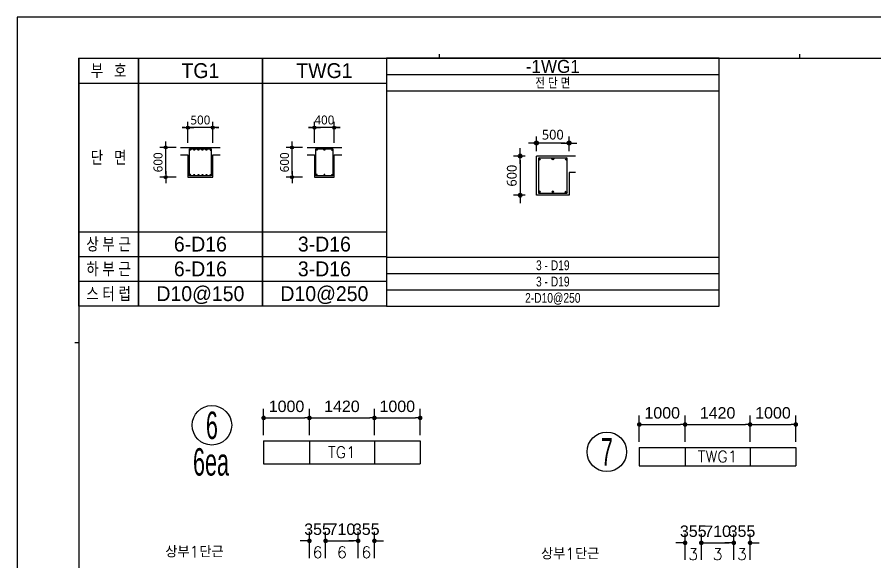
# Model space of a CAD drawing. Header units: millimetres. Extents: x 350420 to 672135, y -312840 to -44390.
# Drawn here: x 580205 to 598944, y -120599 to -108688 of the extents above; entities that cross this region are included whole.
import ezdxf
from ezdxf.enums import TextEntityAlignment as Align

# ---------------------------------------------------------------- set-up
doc = ezdxf.new("R2010")
doc.units = ezdxf.units.MM
doc.header["$LTSCALE"] = 65
doc.layers.get('Defpoints').update_dxf_attribs({"color": 145})
for name, color, linetype in [('00', 7, 'Continuous'), ('AMAC-NO', 5, 'Continuous'), ('BAR', 2, 'Continuous'), ('BAR1', 3, 'Continuous'), ('BARR', 1, 'Continuous'), ('BOX', 7, 'Continuous'), ('DIM', 7, 'Continuous'), ('EL7', 7, 'Continuous'), ('LINE', 7, 'Continuous'), ('NAME-B', 6, 'Continuous'), ('XDIM', 7, 'Continuous'), ('XSTRUCT', 2, 'Continuous'), ('보', 4, 'Continuous')]:
    doc.layers.add(name, color=color, linetype=linetype)
doc.layers.add('TEXT', color=3, linetype='Continuous', lineweight=9)
doc.styles.get("Standard").update_dxf_attribs({"font": 'arial.ttf'})
doc.styles.add('XRebar', font='Romans.shx', dxfattribs={"bigfont": 'whgtxt.shx'})
doc.styles.add('돋음', font='Dotum.ttf')
doc.styles.add('맑은고딕', font='malgun.ttf')
doc.dimstyles.new('DIM_30', dxfattribs={"dimscale": 30, "dimtxt": 3, "dimasz": 1.2, "dimexe": 2, "dimexo": 1.5, "dimgap": 1, "dimtad": 1, "dimdec": 0, "dimdsep": 46, "dimtxsty": '맑은고딕', "dimblk1": 'DIMDOT', "dimblk2": 'DIMDOT', "dimsah": 1, "dimcen": 1, "dimdle": 2, "dimclrd": 7, "dimclre": 7, "dimclrt": 3, "dimadec": 0, "dimazin": 0, "dimtfac": 1, "dimtdec": 0, "dimtix": 1, "dimtmove": 2, "dimatfit": 3, "dimldrblk": 'DIMDOT', "dimfxl": 0, "dimtolj": 1, "dimarcsym": 0})
doc.dimstyles.new('DIM_40', dxfattribs={"dimscale": 40, "dimtxt": 3, "dimasz": 1, "dimexe": 2, "dimexo": 1.5, "dimgap": 1, "dimtad": 1, "dimdec": 0, "dimzin": 0, "dimdsep": 46, "dimtxsty": '맑은고딕', "dimblk1": 'DIMDOT', "dimblk2": 'DIMDOT', "dimsah": 1, "dimcen": 0.09, "dimdle": 2, "dimclrd": 7, "dimclre": 7, "dimclrt": 6, "dimadec": 0, "dimazin": 0, "dimtfac": 1, "dimtdec": 0, "dimtix": 1, "dimtmove": 2, "dimatfit": 3, "dimldrblk": 'DIMDOT', "dimfxl": 0, "dimtolj": 1, "dimtzin": 0, "dimarcsym": 0})
doc.dimstyles.new('XRebarm', dxfattribs={"dimscale": 100, "dimtxt": 2.5, "dimasz": 1, "dimexe": 2, "dimexo": 0, "dimgap": 1.25, "dimtad": 1, "dimdec": 0, "dimzin": 0, "dimdsep": 46, "dimtxsty": 'Standard', "dimblk": 'DOT', "dimcen": 0.09, "dimclrd": 7, "dimclre": 7, "dimclrt": 3, "dimadec": 0, "dimazin": 0, "dimtfac": 1, "dimtdec": 4, "dimtofl": 0, "dimtmove": 0, "dimatfit": 3, "dimfxl": 0, "dimtolj": 1, "dimtzin": 0, "dimarcsym": 0})

# ---------------------------------------------------------------- blocks, each defined once
blk = doc.blocks.new('BAR')
at = {"layer": 'BARR'}
h = blk.add_hatch(color=256, dxfattribs=at)
edge = h.paths.add_edge_path()
edge.add_arc((0, 0), 15, 0, 360)
blk.add_circle((0, 0), 15, dxfattribs=at)
blk = doc.blocks.new('DIMDOT')
at = {"layer": 'DIM', "linetype": 'Continuous'}
blk.add_line((-2, 0), (2, 0), dxfattribs=at)
for radius in [0.5, 0.25]:
    blk.add_circle((0, 0), radius, dxfattribs=at)
blk = doc.blocks.new('*D347')
at = {"layer": 'Defpoints', "color": 0, "transparency": 16777216}
for p in [(104330, -17199), (104330, -17399), (104830, -17399)]:
    blk.add_point(p, dxfattribs=at)
at = {"layer": 'DIM', "color": 7, "lineweight": -2, "transparency": 16777216}
for p, q in [((104330, -17324), (104330, -17099)), ((104770, -17199), (104390, -17199)), ((104830, -17324), (104830, -17099))]:
    blk.add_line(p, q, dxfattribs=at)
at = {"layer": 'DIM', "color": 7, "lineweight": -2, "transparency": 16777216, "xscale": 60, "yscale": 60, "zscale": 60, "rotation": 180}
blk.add_blockref('DIMDOT', (104330, -17199), dxfattribs=at)
at = {"layer": 'DIM', "color": 7, "lineweight": -2, "transparency": 16777216, "xscale": 60, "yscale": 60, "zscale": 60}
blk.add_blockref('DIMDOT', (104830, -17199), dxfattribs=at)
at = {"layer": 'DIM', "color": 3, "transparency": 16777216, "insert": (104580, -17071), "char_height": 150, "attachment_point": 5, "style": '맑은고딕'}
blk.add_mtext('\\A1;500', dxfattribs=at)
blk = doc.blocks.new('*D348')
at = {"layer": 'Defpoints', "color": 0, "transparency": 16777216}
for p in [(104230, -17399), (104080, -17999), (104230, -17999)]:
    blk.add_point(p, dxfattribs=at)
at = {"layer": 'DIM', "color": 7, "lineweight": -2, "transparency": 16777216}
for p, q in [((104155, -17399), (103980, -17399)), ((104080, -17459), (104080, -17939)), ((104155, -17999), (103980, -17999))]:
    blk.add_line(p, q, dxfattribs=at)
at = {"layer": 'DIM', "color": 7, "lineweight": -2, "transparency": 16777216, "xscale": 60, "yscale": 60, "zscale": 60}
for p, rotation in [((104080, -17399), 90), ((104080, -17999), 270)]:
    blk.add_blockref('DIMDOT', p, dxfattribs=dict(at, rotation=rotation))
at = {"layer": 'DIM', "color": 3, "transparency": 16777216, "insert": (103953, -17699), "char_height": 150, "attachment_point": 5, "rotation": 90, "style": '맑은고딕'}
blk.add_mtext('\\A1;600', dxfattribs=at)
blk = doc.blocks.new('*D453')
at = {"layer": 'Defpoints', "color": 0, "transparency": 16777216}
for p in [(499760, -99750), (499760, -100150), (500260, -100150)]:
    blk.add_point(p, dxfattribs=at)
at = {"layer": 'DIM', "color": 7, "lineweight": -2, "transparency": 16777216}
for p, q in [((499700, -99750), (499640, -99750)), ((499760, -100060), (499760, -99630)), ((500260, -99750), (499760, -99750)), ((500260, -100060), (500260, -99630)), ((500320, -99750), (500380, -99750))]:
    blk.add_line(p, q, dxfattribs=at)
at = {"layer": 'DIM', "color": 7, "lineweight": -2, "transparency": 16777216, "xscale": 60, "yscale": 60, "zscale": 60}
blk.add_blockref('DIMDOT', (499760, -99750), dxfattribs=at)
at = {"layer": 'DIM', "color": 7, "lineweight": -2, "transparency": 16777216, "xscale": 60, "yscale": 60, "zscale": 60, "rotation": 180}
blk.add_blockref('DIMDOT', (500260, -99750), dxfattribs=at)
at = {"layer": 'DIM', "color": 6, "transparency": 16777216, "insert": (500010, -99597), "char_height": 180, "attachment_point": 5, "style": '맑은고딕'}
blk.add_mtext('\\A1;500', dxfattribs=at)
blk = doc.blocks.new('*D454')
at = {"layer": 'Defpoints', "color": 0, "transparency": 16777216}
for p in [(499310, -100150), (499610, -100150), (499610, -100750)]:
    blk.add_point(p, dxfattribs=at)
at = {"layer": 'DIM', "color": 7, "lineweight": -2, "transparency": 16777216}
for p, q in [((499520, -100150), (499190, -100150)), ((499310, -100690), (499310, -100210)), ((499520, -100750), (499190, -100750))]:
    blk.add_line(p, q, dxfattribs=at)
at = {"layer": 'DIM', "color": 7, "lineweight": -2, "transparency": 16777216, "xscale": 60, "yscale": 60, "zscale": 60}
for p, rotation in [((499310, -100150), 90), ((499310, -100750), 270)]:
    blk.add_blockref('DIMDOT', p, dxfattribs=dict(at, rotation=rotation))
at = {"layer": 'DIM', "color": 6, "transparency": 16777216, "insert": (499157, -100450), "char_height": 180, "attachment_point": 5, "rotation": 90, "style": '맑은고딕'}
blk.add_mtext('\\A1;600', dxfattribs=at)
blk = doc.blocks.new('*D455')
at = {"layer": 'Defpoints', "color": 0, "transparency": 16777216}
for p in [(502310, -99750), (502310, -100150), (502710, -100150)]:
    blk.add_point(p, dxfattribs=at)
at = {"layer": 'DIM', "color": 7, "lineweight": -2, "transparency": 16777216}
for p, q in [((502250, -99750), (502190, -99750)), ((502310, -100060), (502310, -99630)), ((502710, -99750), (502310, -99750)), ((502710, -100060), (502710, -99630)), ((502770, -99750), (502830, -99750))]:
    blk.add_line(p, q, dxfattribs=at)
at = {"layer": 'DIM', "color": 7, "lineweight": -2, "transparency": 16777216, "xscale": 60, "yscale": 60, "zscale": 60}
blk.add_blockref('DIMDOT', (502310, -99750), dxfattribs=at)
at = {"layer": 'DIM', "color": 7, "lineweight": -2, "transparency": 16777216, "xscale": 60, "yscale": 60, "zscale": 60, "rotation": 180}
blk.add_blockref('DIMDOT', (502710, -99750), dxfattribs=at)
at = {"layer": 'DIM', "color": 6, "transparency": 16777216, "insert": (502510, -99597), "char_height": 180, "attachment_point": 5, "style": '맑은고딕'}
blk.add_mtext('\\A1;400', dxfattribs=at)
blk = doc.blocks.new('*D456')
at = {"layer": 'Defpoints', "color": 0, "transparency": 16777216}
for p in [(501860, -100150), (502160, -100150), (502160, -100750)]:
    blk.add_point(p, dxfattribs=at)
at = {"layer": 'DIM', "color": 7, "lineweight": -2, "transparency": 16777216}
for p, q in [((502070, -100150), (501740, -100150)), ((501860, -100690), (501860, -100210)), ((502070, -100750), (501740, -100750))]:
    blk.add_line(p, q, dxfattribs=at)
at = {"layer": 'DIM', "color": 7, "lineweight": -2, "transparency": 16777216, "xscale": 60, "yscale": 60, "zscale": 60}
for p, rotation in [((501860, -100150), 90), ((501860, -100750), 270)]:
    blk.add_blockref('DIMDOT', p, dxfattribs=dict(at, rotation=rotation))
at = {"layer": 'DIM', "color": 6, "transparency": 16777216, "insert": (501707, -100450), "char_height": 180, "attachment_point": 5, "rotation": 90, "style": '맑은고딕'}
blk.add_mtext('\\A1;600', dxfattribs=at)
blk = doc.blocks.new('dhs_sheet2e')
at = {"color": 7}
for p, q in [((20500.6, 57331.7), (20500.6, 57531.5)), ((38004.8, 57331.7), (38004.8, 57531.5)), ((2996.4, 43498.2), (2796.7, 43498.2))]:
    blk.add_line(p, q, dxfattribs=at)
blk.add_lwpolyline([(84000, 0), (84000, 59329.4), (0, 59329.4), (0, 0)], close=True, dxfattribs=at)
at = {"color": 30, "const_width": 64.9}
blk.add_lwpolyline([(81003.6, 57331.7), (2996.4, 57331.7), (2996.4, 1997.6), (81003.6, 1997.6)], close=True, dxfattribs=at)
blk = doc.blocks.new('DFHDHBSD')
at = {"color": 255, "xscale": 0.5, "yscale": 0.5, "zscale": 0.5}
blk.add_blockref('dhs_sheet2e', (0, 0), dxfattribs=at)
blk = doc.blocks.new('_Dot')
at = {"color": 0, "linetype": 'ByBlock', "lineweight": -2}
blk.add_line((-0.5, 0), (-1, 0), dxfattribs=at)
at = {"color": 0, "linetype": 'ByBlock', "const_width": 0.5}
blk.add_lwpolyline([(-0.25, 0, 1), (0.25, 0, 1)], format="xyb", close=True, dxfattribs=at)
blk = doc.blocks.new('*D1430')
at = {"layer": 'Defpoints', "color": 0, "linetype": 'Continuous', "ltscale": 7.6496e-308, "transparency": 16777216}
for p in [(586590, -117452), (585590, -117828), (586590, -117828)]:
    blk.add_point(p, dxfattribs=at)
at = {"layer": 'XDIM', "color": 7, "linetype": 'Continuous', "lineweight": -2, "ltscale": 7.6496e-308, "transparency": 16777216}
for p, q in [((585590, -117828), (585590, -117252)), ((586590, -117828), (586590, -117252)), ((585690, -117452), (586490, -117452))]:
    blk.add_line(p, q, dxfattribs=at)
at = {"layer": 'XDIM', "color": 7, "linetype": 'Continuous', "lineweight": -2, "ltscale": 7.6496e-308, "transparency": 16777216, "xscale": 100, "yscale": 100, "zscale": 100, "rotation": 180}
blk.add_blockref('_Dot', (585590, -117452), dxfattribs=at)
at = {"layer": 'XDIM', "color": 7, "linetype": 'Continuous', "lineweight": -2, "ltscale": 7.6496e-308, "transparency": 16777216, "xscale": 100, "yscale": 100, "zscale": 100}
blk.add_blockref('_Dot', (586590, -117452), dxfattribs=at)
at = {"layer": 'XDIM', "color": 3, "linetype": 'Continuous', "ltscale": 7.6496e-308, "transparency": 16777216, "insert": (586090, -117200), "char_height": 250, "attachment_point": 5}
blk.add_mtext('\\A1;1000', dxfattribs=at)
blk = doc.blocks.new('*D1431')
at = {"layer": 'Defpoints', "color": 0, "linetype": 'Continuous', "ltscale": 7.6496e-308, "transparency": 16777216}
for p in [(588010, -117452), (586590, -117828), (588010, -117828)]:
    blk.add_point(p, dxfattribs=at)
at = {"layer": 'XDIM', "color": 7, "linetype": 'Continuous', "lineweight": -2, "ltscale": 7.6496e-308, "transparency": 16777216}
for p, q in [((586590, -117828), (586590, -117252)), ((588010, -117828), (588010, -117252)), ((586690, -117452), (587910, -117452))]:
    blk.add_line(p, q, dxfattribs=at)
at = {"layer": 'XDIM', "color": 7, "linetype": 'Continuous', "lineweight": -2, "ltscale": 7.6496e-308, "transparency": 16777216, "xscale": 100, "yscale": 100, "zscale": 100, "rotation": 180}
blk.add_blockref('_Dot', (586590, -117452), dxfattribs=at)
at = {"layer": 'XDIM', "color": 7, "linetype": 'Continuous', "lineweight": -2, "ltscale": 7.6496e-308, "transparency": 16777216, "xscale": 100, "yscale": 100, "zscale": 100}
blk.add_blockref('_Dot', (588010, -117452), dxfattribs=at)
at = {"layer": 'XDIM', "color": 3, "linetype": 'Continuous', "ltscale": 7.6496e-308, "transparency": 16777216, "insert": (587300, -117200), "char_height": 250, "attachment_point": 5}
blk.add_mtext('\\A1;1420', dxfattribs=at)
blk = doc.blocks.new('*D1432')
at = {"layer": 'Defpoints', "color": 0, "linetype": 'Continuous', "ltscale": 7.6496e-308, "transparency": 16777216}
for p in [(589010, -117452), (588010, -117828), (589010, -117828)]:
    blk.add_point(p, dxfattribs=at)
at = {"layer": 'XDIM', "color": 7, "linetype": 'Continuous', "lineweight": -2, "ltscale": 7.6496e-308, "transparency": 16777216}
for p, q in [((588010, -117828), (588010, -117252)), ((589010, -117828), (589010, -117252)), ((588110, -117452), (588910, -117452))]:
    blk.add_line(p, q, dxfattribs=at)
at = {"layer": 'XDIM', "color": 7, "linetype": 'Continuous', "lineweight": -2, "ltscale": 7.6496e-308, "transparency": 16777216, "xscale": 100, "yscale": 100, "zscale": 100, "rotation": 180}
blk.add_blockref('_Dot', (588010, -117452), dxfattribs=at)
at = {"layer": 'XDIM', "color": 7, "linetype": 'Continuous', "lineweight": -2, "ltscale": 7.6496e-308, "transparency": 16777216, "xscale": 100, "yscale": 100, "zscale": 100}
blk.add_blockref('_Dot', (589010, -117452), dxfattribs=at)
at = {"layer": 'XDIM', "color": 3, "linetype": 'Continuous', "ltscale": 7.6496e-308, "transparency": 16777216, "insert": (588510, -117200), "char_height": 250, "attachment_point": 5}
blk.add_mtext('\\A1;1000', dxfattribs=at)
blk = doc.blocks.new('*D1433')
at = {"layer": 'Defpoints', "color": 0, "linetype": 'Continuous', "ltscale": 7.6496e-308, "transparency": 16777216}
for p in [(586945, -120140), (586590, -120515), (586945, -120515)]:
    blk.add_point(p, dxfattribs=at)
at = {"layer": 'XDIM', "color": 7, "linetype": 'Continuous', "lineweight": -2, "ltscale": 7.6496e-308, "transparency": 16777216}
for p, q in [((586590, -120515), (586590, -119940)), ((586945, -120515), (586945, -119940)), ((586490, -120140), (586390, -120140)), ((587045, -120140), (587145, -120140))]:
    blk.add_line(p, q, dxfattribs=at)
at = {"layer": 'XDIM', "color": 7, "linetype": 'Continuous', "lineweight": -2, "ltscale": 7.6496e-308, "transparency": 16777216, "xscale": 100, "yscale": 100, "zscale": 100}
blk.add_blockref('_Dot', (586590, -120140), dxfattribs=at)
at = {"layer": 'XDIM', "color": 7, "linetype": 'Continuous', "lineweight": -2, "ltscale": 7.6496e-308, "transparency": 16777216, "xscale": 100, "yscale": 100, "zscale": 100, "rotation": 180}
blk.add_blockref('_Dot', (586945, -120140), dxfattribs=at)
at = {"layer": 'XDIM', "color": 3, "linetype": 'Continuous', "ltscale": 7.6496e-308, "transparency": 16777216, "insert": (586768, -119887), "char_height": 250, "attachment_point": 5}
blk.add_mtext('\\A1;355', dxfattribs=at)
blk = doc.blocks.new('*D1434')
at = {"layer": 'Defpoints', "color": 0, "linetype": 'Continuous', "ltscale": 7.6496e-308, "transparency": 16777216}
for p in [(587655, -120140), (586945, -120515), (587655, -120515)]:
    blk.add_point(p, dxfattribs=at)
at = {"layer": 'XDIM', "color": 7, "linetype": 'Continuous', "lineweight": -2, "ltscale": 7.6496e-308, "transparency": 16777216}
for p, q in [((586945, -120515), (586945, -119940)), ((587655, -120515), (587655, -119940)), ((587045, -120140), (587555, -120140))]:
    blk.add_line(p, q, dxfattribs=at)
at = {"layer": 'XDIM', "color": 7, "linetype": 'Continuous', "lineweight": -2, "ltscale": 7.6496e-308, "transparency": 16777216, "xscale": 100, "yscale": 100, "zscale": 100, "rotation": 180}
blk.add_blockref('_Dot', (586945, -120140), dxfattribs=at)
at = {"layer": 'XDIM', "color": 7, "linetype": 'Continuous', "lineweight": -2, "ltscale": 7.6496e-308, "transparency": 16777216, "xscale": 100, "yscale": 100, "zscale": 100}
blk.add_blockref('_Dot', (587655, -120140), dxfattribs=at)
at = {"layer": 'XDIM', "color": 3, "linetype": 'Continuous', "ltscale": 7.6496e-308, "transparency": 16777216, "insert": (587300, -119887), "char_height": 250, "attachment_point": 5}
blk.add_mtext('\\A1;710', dxfattribs=at)
blk = doc.blocks.new('*D1435')
at = {"layer": 'Defpoints', "color": 0, "linetype": 'Continuous', "ltscale": 7.6496e-308, "transparency": 16777216}
for p in [(588010, -120140), (587655, -120515), (588010, -120515)]:
    blk.add_point(p, dxfattribs=at)
at = {"layer": 'XDIM', "color": 7, "linetype": 'Continuous', "lineweight": -2, "ltscale": 7.6496e-308, "transparency": 16777216}
for p, q in [((587655, -120515), (587655, -119940)), ((588010, -120515), (588010, -119940)), ((587555, -120140), (587455, -120140)), ((588110, -120140), (588210, -120140))]:
    blk.add_line(p, q, dxfattribs=at)
at = {"layer": 'XDIM', "color": 7, "linetype": 'Continuous', "lineweight": -2, "ltscale": 7.6496e-308, "transparency": 16777216, "xscale": 100, "yscale": 100, "zscale": 100}
blk.add_blockref('_Dot', (587655, -120140), dxfattribs=at)
at = {"layer": 'XDIM', "color": 7, "linetype": 'Continuous', "lineweight": -2, "ltscale": 7.6496e-308, "transparency": 16777216, "xscale": 100, "yscale": 100, "zscale": 100, "rotation": 180}
blk.add_blockref('_Dot', (588010, -120140), dxfattribs=at)
at = {"layer": 'XDIM', "color": 3, "linetype": 'Continuous', "ltscale": 7.6496e-308, "transparency": 16777216, "insert": (587832, -119887), "char_height": 250, "attachment_point": 5}
blk.add_mtext('\\A1;355', dxfattribs=at)
blk = doc.blocks.new('*D1441')
at = {"layer": 'Defpoints', "color": 0, "linetype": 'Continuous', "ltscale": 7.6496e-308, "transparency": 16777216}
for p in [(594798, -117596), (593798, -117971), (594798, -117971)]:
    blk.add_point(p, dxfattribs=at)
at = {"layer": 'XDIM', "color": 7, "linetype": 'Continuous', "lineweight": -2, "ltscale": 7.6496e-308, "transparency": 16777216}
for p, q in [((593798, -117971), (593798, -117396)), ((594798, -117971), (594798, -117396)), ((593898, -117596), (594698, -117596))]:
    blk.add_line(p, q, dxfattribs=at)
at = {"layer": 'XDIM', "color": 7, "linetype": 'Continuous', "lineweight": -2, "ltscale": 7.6496e-308, "transparency": 16777216, "xscale": 100, "yscale": 100, "zscale": 100, "rotation": 180}
blk.add_blockref('_Dot', (593798, -117596), dxfattribs=at)
at = {"layer": 'XDIM', "color": 7, "linetype": 'Continuous', "lineweight": -2, "ltscale": 7.6496e-308, "transparency": 16777216, "xscale": 100, "yscale": 100, "zscale": 100}
blk.add_blockref('_Dot', (594798, -117596), dxfattribs=at)
at = {"layer": 'XDIM', "color": 3, "linetype": 'Continuous', "ltscale": 7.6496e-308, "transparency": 16777216, "insert": (594298, -117343), "char_height": 250, "attachment_point": 5}
blk.add_mtext('\\A1;1000', dxfattribs=at)
blk = doc.blocks.new('*D1442')
at = {"layer": 'Defpoints', "color": 0, "linetype": 'Continuous', "ltscale": 7.6496e-308, "transparency": 16777216}
for p in [(596218, -117596), (594798, -117971), (596218, -117971)]:
    blk.add_point(p, dxfattribs=at)
at = {"layer": 'XDIM', "color": 7, "linetype": 'Continuous', "lineweight": -2, "ltscale": 7.6496e-308, "transparency": 16777216}
for p, q in [((594798, -117971), (594798, -117396)), ((596218, -117971), (596218, -117396)), ((594898, -117596), (596118, -117596))]:
    blk.add_line(p, q, dxfattribs=at)
at = {"layer": 'XDIM', "color": 7, "linetype": 'Continuous', "lineweight": -2, "ltscale": 7.6496e-308, "transparency": 16777216, "xscale": 100, "yscale": 100, "zscale": 100, "rotation": 180}
blk.add_blockref('_Dot', (594798, -117596), dxfattribs=at)
at = {"layer": 'XDIM', "color": 7, "linetype": 'Continuous', "lineweight": -2, "ltscale": 7.6496e-308, "transparency": 16777216, "xscale": 100, "yscale": 100, "zscale": 100}
blk.add_blockref('_Dot', (596218, -117596), dxfattribs=at)
at = {"layer": 'XDIM', "color": 3, "linetype": 'Continuous', "ltscale": 7.6496e-308, "transparency": 16777216, "insert": (595508, -117343), "char_height": 250, "attachment_point": 5}
blk.add_mtext('\\A1;1420', dxfattribs=at)
blk = doc.blocks.new('*D1443')
at = {"layer": 'Defpoints', "color": 0, "linetype": 'Continuous', "ltscale": 7.6496e-308, "transparency": 16777216}
for p in [(597218, -117596), (596218, -117971), (597218, -117971)]:
    blk.add_point(p, dxfattribs=at)
at = {"layer": 'XDIM', "color": 7, "linetype": 'Continuous', "lineweight": -2, "ltscale": 7.6496e-308, "transparency": 16777216}
for p, q in [((596218, -117971), (596218, -117396)), ((597218, -117971), (597218, -117396)), ((596318, -117596), (597118, -117596))]:
    blk.add_line(p, q, dxfattribs=at)
at = {"layer": 'XDIM', "color": 7, "linetype": 'Continuous', "lineweight": -2, "ltscale": 7.6496e-308, "transparency": 16777216, "xscale": 100, "yscale": 100, "zscale": 100, "rotation": 180}
blk.add_blockref('_Dot', (596218, -117596), dxfattribs=at)
at = {"layer": 'XDIM', "color": 7, "linetype": 'Continuous', "lineweight": -2, "ltscale": 7.6496e-308, "transparency": 16777216, "xscale": 100, "yscale": 100, "zscale": 100}
blk.add_blockref('_Dot', (597218, -117596), dxfattribs=at)
at = {"layer": 'XDIM', "color": 3, "linetype": 'Continuous', "ltscale": 7.6496e-308, "transparency": 16777216, "insert": (596718, -117343), "char_height": 250, "attachment_point": 5}
blk.add_mtext('\\A1;1000', dxfattribs=at)
blk = doc.blocks.new('*D1444')
at = {"layer": 'Defpoints', "color": 0, "linetype": 'Continuous', "ltscale": 7.6496e-308, "transparency": 16777216}
for p in [(595153, -120183), (594798, -120558), (595153, -120558)]:
    blk.add_point(p, dxfattribs=at)
at = {"layer": 'XDIM', "color": 7, "linetype": 'Continuous', "lineweight": -2, "ltscale": 7.6496e-308, "transparency": 16777216}
for p, q in [((594798, -120558), (594798, -119983)), ((595153, -120558), (595153, -119983)), ((594698, -120183), (594598, -120183)), ((595253, -120183), (595353, -120183))]:
    blk.add_line(p, q, dxfattribs=at)
at = {"layer": 'XDIM', "color": 7, "linetype": 'Continuous', "lineweight": -2, "ltscale": 7.6496e-308, "transparency": 16777216, "xscale": 100, "yscale": 100, "zscale": 100}
blk.add_blockref('_Dot', (594798, -120183), dxfattribs=at)
at = {"layer": 'XDIM', "color": 7, "linetype": 'Continuous', "lineweight": -2, "ltscale": 7.6496e-308, "transparency": 16777216, "xscale": 100, "yscale": 100, "zscale": 100, "rotation": 180}
blk.add_blockref('_Dot', (595153, -120183), dxfattribs=at)
at = {"layer": 'XDIM', "color": 3, "linetype": 'Continuous', "ltscale": 7.6496e-308, "transparency": 16777216, "insert": (594976, -119930), "char_height": 250, "attachment_point": 5}
blk.add_mtext('\\A1;355', dxfattribs=at)
blk = doc.blocks.new('*D1445')
at = {"layer": 'Defpoints', "color": 0, "linetype": 'Continuous', "ltscale": 7.6496e-308, "transparency": 16777216}
for p in [(595863, -120183), (595153, -120558), (595863, -120558)]:
    blk.add_point(p, dxfattribs=at)
at = {"layer": 'XDIM', "color": 7, "linetype": 'Continuous', "lineweight": -2, "ltscale": 7.6496e-308, "transparency": 16777216}
for p, q in [((595153, -120558), (595153, -119983)), ((595863, -120558), (595863, -119983)), ((595253, -120183), (595763, -120183))]:
    blk.add_line(p, q, dxfattribs=at)
at = {"layer": 'XDIM', "color": 7, "linetype": 'Continuous', "lineweight": -2, "ltscale": 7.6496e-308, "transparency": 16777216, "xscale": 100, "yscale": 100, "zscale": 100, "rotation": 180}
blk.add_blockref('_Dot', (595153, -120183), dxfattribs=at)
at = {"layer": 'XDIM', "color": 7, "linetype": 'Continuous', "lineweight": -2, "ltscale": 7.6496e-308, "transparency": 16777216, "xscale": 100, "yscale": 100, "zscale": 100}
blk.add_blockref('_Dot', (595863, -120183), dxfattribs=at)
at = {"layer": 'XDIM', "color": 3, "linetype": 'Continuous', "ltscale": 7.6496e-308, "transparency": 16777216, "insert": (595508, -119931), "char_height": 250, "attachment_point": 5}
blk.add_mtext('\\A1;710', dxfattribs=at)
blk = doc.blocks.new('*D1446')
at = {"layer": 'Defpoints', "color": 0, "linetype": 'Continuous', "ltscale": 7.6496e-308, "transparency": 16777216}
for p in [(596218, -120183), (595863, -120558), (596218, -120558)]:
    blk.add_point(p, dxfattribs=at)
at = {"layer": 'XDIM', "color": 7, "linetype": 'Continuous', "lineweight": -2, "ltscale": 7.6496e-308, "transparency": 16777216}
for p, q in [((595863, -120558), (595863, -119983)), ((596218, -120558), (596218, -119983)), ((595763, -120183), (595663, -120183)), ((596318, -120183), (596418, -120183))]:
    blk.add_line(p, q, dxfattribs=at)
at = {"layer": 'XDIM', "color": 7, "linetype": 'Continuous', "lineweight": -2, "ltscale": 7.6496e-308, "transparency": 16777216, "xscale": 100, "yscale": 100, "zscale": 100}
blk.add_blockref('_Dot', (595863, -120183), dxfattribs=at)
at = {"layer": 'XDIM', "color": 7, "linetype": 'Continuous', "lineweight": -2, "ltscale": 7.6496e-308, "transparency": 16777216, "xscale": 100, "yscale": 100, "zscale": 100, "rotation": 180}
blk.add_blockref('_Dot', (596218, -120183), dxfattribs=at)
at = {"layer": 'XDIM', "color": 3, "linetype": 'Continuous', "ltscale": 7.6496e-308, "transparency": 16777216, "insert": (596041, -119930), "char_height": 250, "attachment_point": 5}
blk.add_mtext('\\A1;355', dxfattribs=at)
blk = doc.blocks.new('-1WG1')
at = {"layer": 'BAR1'}
blk.add_lwpolyline([(2330, 1730), (2770, 1730), (2770, 2270), (2330, 2270)], close=True, dxfattribs=at)
at = {"layer": 'LINE', "color": 4}
for p, q in [((0, 3550), (5100, 3550)), ((0, 500), (5100, 500)), ((0, 250), (5100, 250))]:
    blk.add_line(p, q, dxfattribs=at)
at = {"layer": 'LINE'}
for p, q in [((0, 3300), (5100, 3300)), ((0, 750), (5100, 750))]:
    blk.add_line(p, q, dxfattribs=at)
blk.add_lwpolyline([(0, 3800), (0, 0), (5100, 0), (5100, 3800)], close=True, dxfattribs=at)
at = {"layer": '보'}
blk.add_line((2900, 2300), (2300, 2300), dxfattribs=at)
blk.add_lwpolyline([(2900, 2050), (2800, 2050), (2800, 1700), (2300, 1700), (2300, 2050), (2300, 2300)], dxfattribs=at)
at = {"layer": 'BAR', "xscale": -1, "rotation": 180}
for p in [(2344.5, 2255.5), (2344.5, 1744.5), (2550, 1744.5)]:
    blk.add_blockref('BAR', p, dxfattribs=at)
at = {"layer": 'BAR'}
blk.add_blockref('BAR', (2550, 2255.5), dxfattribs=at)
at = {"layer": 'BAR', "xscale": -1}
blk.add_blockref('BAR', (2755.5, 2255.5), dxfattribs=at)
at = {"layer": 'BAR', "rotation": 180.0000000000014}
blk.add_blockref('BAR', (2755.5, 1744.5), dxfattribs=at)
at = {"layer": 'TEXT', "color": 6, "style": '돋음'}
blk.add_text('-1WG1', height=200, dxfattribs=at).set_placement((2550, 3675), align=Align.MIDDLE_CENTER)
at = {"layer": 'TEXT', "style": '돋음', "width": 0.8}
for s, p in [('전 단 면', (2550, 3425)), ('3 - D19', (2550, 625)), ('3 - D19', (2550, 375)), ('2-D10@250', (2550, 125))]:
    blk.add_text(s, height=150, dxfattribs=at).set_placement(p, align=Align.MIDDLE_CENTER)
at = {"layer": 'DIM'}
for base, p1, p2, angle, picture, middle in [((2300, 2500), (2800, 2300), (2300, 2300), 180, '*D347', (2550, 2627.5)), ((2050, 1700), (2200, 2300), (2200, 1700), 270, '*D348', (1922.5, 2000))]:
    dim = blk.add_linear_dim(base=base, p1=p1, p2=p2, angle=angle, dimstyle='DIM_30', override={"dimscale": 50}, dxfattribs=at)
    dim.commit()
    dim.dimension.update_dxf_attribs({"geometry": picture, "text_midpoint": middle, "insert": (-102030.2, 19698.5)})
blk = doc.blocks.new('DZFHSDHBS')
at = {"layer": 'BAR'}
for points in [[(-250, 1310), (-250, 1850), (190, 1850), (190, 1310)], [(2300, 1310), (2300, 1850), (2640, 1850), (2640, 1310)]]:
    blk.add_lwpolyline(points, close=True, dxfattribs=at)
at = {"layer": 'BOX'}
for p, q in [((-2480, 3180), (-1280, 3180)), ((-1280, 3180), (1220, 3180)), ((1220, 3180), (3720, 3180)), ((-2480, 180), (-1280, 180)), ((-1280, 180), (1220, 180)), ((1220, 180), (3720, 180)), ((-2480, -320), (-1280, -320)), ((-1280, -320), (1220, -320)), ((1220, -320), (3720, -320)), ((-2480, -820), (-1280, -820)), ((-1280, -820), (1220, -820)), ((1220, -820), (3720, -820))]:
    blk.add_line(p, q, dxfattribs=at)
for points in [[(-1280, 3680), (-1280, -1320), (-2480, -1320), (-2480, 3680), (-1280, 3680)], [(1220, 3680), (1220, -1320), (-1280, -1320), (-1280, 3680), (1220, 3680)], [(3720, 3680), (3720, -1320), (1220, -1320), (1220, 3680), (3720, 3680)]]:
    blk.add_lwpolyline(points, dxfattribs=at)
at = {"layer": 'EL7'}
for p, q in [((-430, 1880), (370, 1880)), ((2120, 1880), (2820, 1880))]:
    blk.add_line(p, q, dxfattribs=at)
for points in [[(-430, 1730), (-280, 1730), (-280, 1280), (220, 1280), (220, 1730), (370, 1730)], [(2120, 1730), (2270, 1730), (2270, 1280), (2670, 1280), (2670, 1730), (2820, 1730)]]:
    blk.add_lwpolyline(points, dxfattribs=at)
at = {"layer": 'BAR', "yscale": 0.6666666666666666, "zscale": 0.6666666666666666}
for p, xscale, rotation in [((-235, 1835), 0.6666666666666666, 180.0000000000014), ((-153, 1835), 0.6666666666666666, 180.0000000000014), ((-71, 1835), 0.6666666666666666, 180.0000000000014), ((11, 1835), 0.6666666666666666, 180.0000000000014), ((93, 1835), 0.6666666666666666, 180.0000000000014), ((175, 1835), -0.6666666666666666, 180), ((2625, 1835), -0.6666666666666666, 180), ((-235, 1325), -0.6666666666666666, 359.9999999999997), ((-153, 1325), 0.6666666666666666, 180.0000000000014), ((-71, 1325), 0.6666666666666666, 180.0000000000014), ((11, 1325), 0.6666666666666666, 180.0000000000014), ((93, 1325), 0.6666666666666666, 180.0000000000014), ((2315, 1325), -0.6666666666666666, 359.9999999999997), ((2470, 1325), -0.6666666666666666, 359.9999999999997)]:
    blk.add_blockref('BAR', p, dxfattribs=dict(at, xscale=xscale, rotation=rotation))
at = {"layer": 'BAR', "xscale": 0.6666666666666666, "yscale": 0.6666666666666666, "zscale": 0.6666666666666666}
for p in [(175, 1325), (2625, 1325)]:
    blk.add_blockref('BAR', p, dxfattribs=at)
at = {"layer": 'DIM', "xscale": 0.6666666666666666, "yscale": 0.6666666666666666, "zscale": 0.6666666666666666, "rotation": 180.0000000000014}
for p in [(2315, 1835), (2470, 1835)]:
    blk.add_blockref('BAR', p, dxfattribs=at)
at = {"layer": 'TEXT', "style": '돋음', "width": 0.8}
for s, p in [('부   호', (-1880, 3430)), ('단   면', (-1880, 1680)), ('상 부 근', (-1880, -70)), ('하 부 근', (-1880, -570)), ('스 터 럽', (-1880, -1070))]:
    blk.add_text(s, height=250, dxfattribs=at).set_placement(p, align=Align.MIDDLE_CENTER)
at = {"layer": 'TEXT', "style": '돋음'}
for s, p in [('TG1', (-30, 3430)), ('TWG1', (2470, 3430)), ('6-D16', (-30, -70)), ('3-D16', (2470, -70)), ('6-D16', (-30, -570)), ('3-D16', (2470, -570)), ('D10@150', (-30, -1070)), ('D10@250', (2470, -1070))]:
    blk.add_text(s, height=300, dxfattribs=at).set_placement(p, align=Align.MIDDLE_CENTER)
at = {"layer": 'DIM'}
for base, p1, p2, picture, middle in [((-280, 2280), (220, 1880), (-280, 1880), '*D453', (-30, 2433)), ((2270, 2280), (2670, 1880), (2270, 1880), '*D455', (2470, 2433))]:
    dim = blk.add_linear_dim(base=base, p1=p1, p2=p2, dimstyle='DIM_40', override={"dimscale": 60}, dxfattribs=at)
    dim.commit()
    dim.dimension.update_dxf_attribs({"geometry": picture, "text_midpoint": middle, "insert": (-500040, 102030)})
for base, p1, p2, picture, middle in [((-730, 1880), (-430, 1280), (-430, 1880), '*D454', (-883, 1580)), ((1820, 1880), (2120, 1280), (2120, 1880), '*D456', (1667, 1580))]:
    dim = blk.add_linear_dim(base=base, p1=p1, p2=p2, angle=270, dimstyle='DIM_40', override={"dimscale": 60}, dxfattribs=at)
    dim.commit()
    dim.dimension.update_dxf_attribs({"geometry": picture, "text_midpoint": middle, "insert": (-500040, 102030)})

msp = doc.modelspace()

# ---------------------------------------------------------------- linework, layer by layer
at = {"layer": 'AMAC-NO', "color": 1}
for centre in [(584459.7, -117613.1), (593088.1, -118193.2)]:
    msp.add_circle(centre, 431.9, dxfattribs=at)
at = {"layer": 'XSTRUCT', "color": 7, "linetype": 'Continuous', "ltscale": 7.6496e-308}
for p, q in [((585590, -117952.5), (585590, -118452.5)), ((589010, -117952.5), (589010, -118452.5)), ((593798.1, -118095.7), (593798.1, -118495.7)), ((597218.1, -118095.7), (597218.1, -118495.7))]:
    msp.add_line(p, q, dxfattribs=at)
at = {"layer": 'XSTRUCT', "color": 2, "linetype": 'Continuous', "ltscale": 7.6496e-308}
for p, q in [((585590, -117952.5), (586590, -117952.5)), ((588010, -117952.5), (589010, -117952.5)), ((593798.1, -118095.7), (594798.1, -118095.7)), ((596218.1, -118095.7), (597218.1, -118095.7)), ((585590, -118452.5), (586590, -118452.5)), ((588010, -118452.5), (589010, -118452.5)), ((593798.1, -118495.7), (594798.1, -118495.7)), ((596218.1, -118495.7), (597218.1, -118495.7))]:
    msp.add_line(p, q, dxfattribs=at)
at = {"layer": 'XSTRUCT', "color": 1, "linetype": 'Continuous', "ltscale": 7.6496e-308}
for p, q in [((586590, -117952.5), (588010, -117952.5)), ((594798.1, -118095.7), (596218.1, -118095.7)), ((586590, -118452.5), (588010, -118452.5)), ((594798.1, -118495.7), (596218.1, -118495.7))]:
    msp.add_line(p, q, dxfattribs=at)
at = {"layer": 'XSTRUCT', "color": 253, "linetype": 'Continuous', "ltscale": 7.6496e-308}
for p, q in [((586590, -117952.5), (586590, -118452.5)), ((588010, -117952.5), (588010, -118452.5)), ((594798.1, -118095.7), (594798.1, -118495.7)), ((596218.1, -118095.7), (596218.1, -118495.7))]:
    msp.add_line(p, q, dxfattribs=at)

# ---------------------------------------------------------------- block references
at = {"layer": '00', "xscale": 0.8999999981431359, "yscale": 0.8999999981431359, "zscale": 0.8999999981431359}
msp.add_blockref('DFHDHBSD', (580204.9, -135386.2), dxfattribs=at)
at = {"layer": 'NAME-B'}
for name, p, xscale, yscale, zscale in [('DZFHSDHBS', (584240.7, -113574.6), 1.083611660355175, 1.083611660355175, 1.083611660355175), ('-1WG1', (588271.7, -115005), 1.42580481625681, 1.42580481625681, 1.42580481625681)]:
    msp.add_blockref(name, p, dxfattribs=dict(at, xscale=xscale, yscale=yscale, zscale=zscale))

# ---------------------------------------------------------------- texts
at = {"layer": 'AMAC-NO', "color": 1, "style": '돋음', "width": 0.6}
for s, p in [('6', (584459.7, -117613.1)), ('7', (593088.1, -118193.2)), ('6ea', (584439.7, -118413.1))]:
    msp.add_text(s, height=600, dxfattribs=at).set_placement(p, align=Align.MIDDLE_CENTER)
at = {"layer": 'XDIM', "color": 7, "linetype": 'Continuous', "ltscale": 7.6496e-308, "style": 'XRebar'}
for p in [(584715, -120577.5), (592923.1, -120620.7)]:
    msp.add_text('상부1단근', height=250, dxfattribs=at).set_placement(p, align=Align.BOTTOM_RIGHT)
for s, p in [('6', (586767.5, -120265)), ('6', (587300, -120265)), ('6', (587832.5, -120265)), ('3', (594975.6, -120308.2)), ('3', (595508.1, -120308.2)), ('3', (596040.6, -120308.2))]:
    msp.add_text(s, height=250, dxfattribs=at).set_placement(p, align=Align.TOP_CENTER)
at = {"layer": 'XSTRUCT', "color": 2, "linetype": 'Continuous', "ltscale": 7.6496e-308, "style": 'XRebar'}
for s, p in [('TG1', (587300, -118202.5)), ('TWG1', (595508.1, -118295.7))]:
    msp.add_text(s, height=250, dxfattribs=at).set_placement(p, align=Align.MIDDLE_CENTER)

# ---------------------------------------------------------------- dimensions: what is measured, and where the dimension line sits
at = {"layer": 'XDIM', "color": 7, "linetype": 'Continuous', "ltscale": 7.6496e-308}
for base, p1, p2, picture, middle in [((586590, -117452.5), (585590, -117827.5), (586590, -117827.5), '*D1430', (586090, -117452.5)), ((588010, -117452.5), (586590, -117827.5), (588010, -117827.5), '*D1431', (587300, -117452.5)), ((589010, -117452.5), (588010, -117827.5), (589010, -117827.5), '*D1432', (588510, -117452.5)), ((594798.1, -117595.7), (593798.1, -117970.7), (594798.1, -117970.7), '*D1441', (594298.1, -117595.7)), ((596218.1, -117595.7), (594798.1, -117970.7), (596218.1, -117970.7), '*D1442', (595508.1, -117595.7)), ((597218.1, -117595.7), (596218.1, -117970.7), (597218.1, -117970.7), '*D1443', (596718.1, -117595.7)), ((586945, -120140), (586590, -120515), (586945, -120515), '*D1433', (586767.5, -120140)), ((587655, -120140), (586945, -120515), (587655, -120515), '*D1434', (587300, -120140)), ((588010, -120140), (587655, -120515), (588010, -120515), '*D1435', (587832.5, -120140)), ((595153.1, -120183.2), (594798.1, -120558.2), (595153.1, -120558.2), '*D1444', (594975.6, -120183.2)), ((595863.1, -120183.2), (595153.1, -120558.2), (595863.1, -120558.2), '*D1445', (595508.1, -120183.2)), ((596218.1, -120183.2), (595863.1, -120558.2), (596218.1, -120558.2), '*D1446', (596040.6, -120183.2))]:
    dim = msp.add_linear_dim(base=base, p1=p1, p2=p2, angle=0, dimstyle='XRebarm', override={"dimscale": 100}, dxfattribs=at)
    dim.commit()
    dim.dimension.update_dxf_attribs({"geometry": picture, "text_midpoint": middle, "dimtype": 161})

doc.saveas('drawing.dxf')
